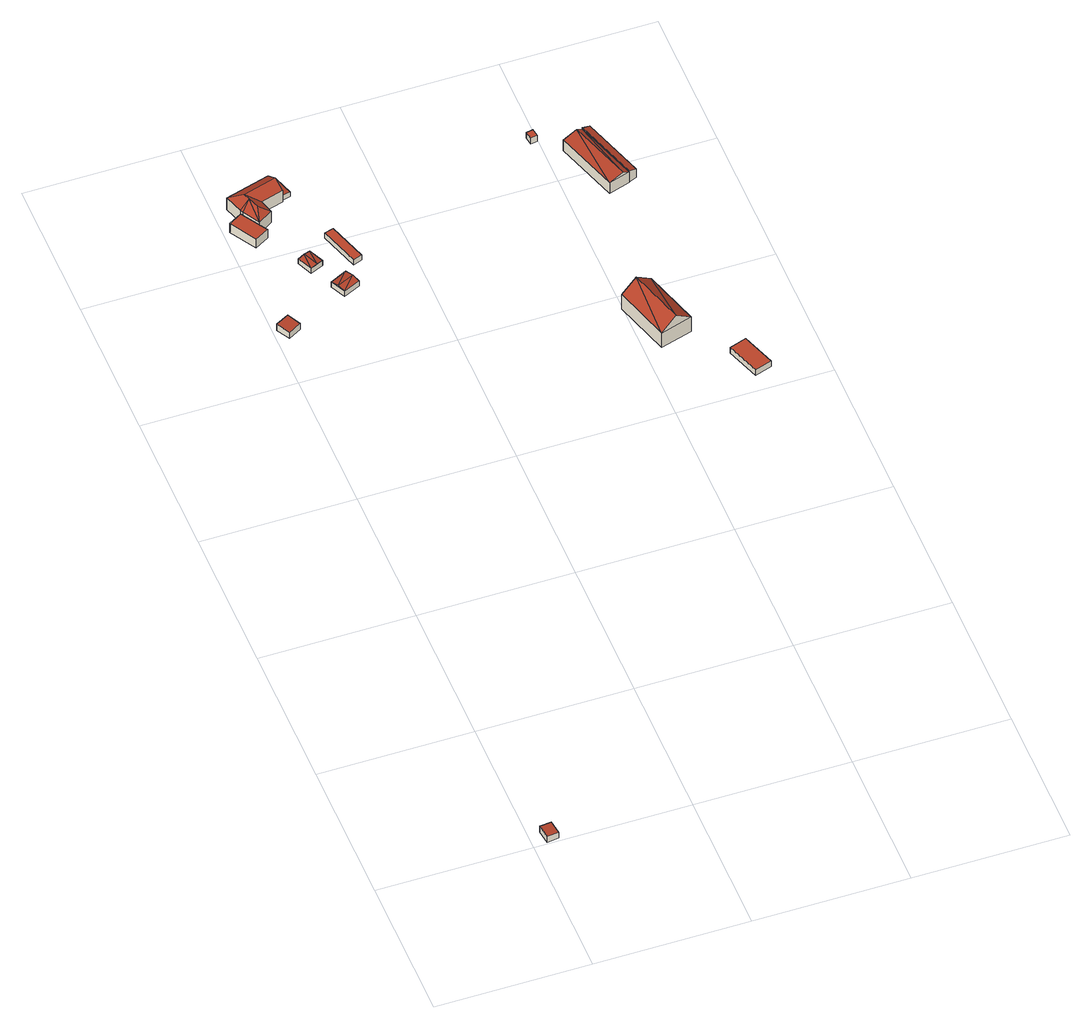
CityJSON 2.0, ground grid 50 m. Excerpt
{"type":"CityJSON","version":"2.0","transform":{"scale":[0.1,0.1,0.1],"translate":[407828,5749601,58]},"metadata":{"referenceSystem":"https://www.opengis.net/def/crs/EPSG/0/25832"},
"CityObjects":{
"building1":{"type":"Building","attributes":{"Gemeindeschluessel":"05515000","Geometrietyp2DReferenz":"3000","function":"31001_3200","roofType":"2100","measuredHeight":2.55},"geometry":[{"type":"Solid","lod":"2","boundaries":[[[[0,1,2,3]],[[4,5,1,0]],[[6,7,5,4]],[[3,2,7,6]],[[4,0,3,6]],[[1,5,7,2]]]],"semantics":{"surfaces":[{"type":"WallSurface"},{"type":"RoofSurface"},{"type":"GroundSurface"}],"values":[[0,0,0,0,1,2]]}}]},
"building2":{"type":"Building","attributes":{"Gemeindeschluessel":"05515000","Geometrietyp2DReferenz":"3000","function":"51009_1610","roofType":"2100","measuredHeight":2.97},"geometry":[{"type":"Solid","lod":"2","boundaries":[[[[8,9,10,11]],[[12,13,9,8]],[[14,15,13,12]],[[11,10,15,14]],[[12,8,11,14]],[[9,13,15,10]]]],"semantics":{"surfaces":[{"type":"WallSurface"},{"type":"RoofSurface"},{"type":"GroundSurface"}],"values":[[0,0,0,0,1,2]]}}]},
"building3":{"type":"Building","attributes":{"Gemeindeschluessel":"05515000","Geometrietyp2DReferenz":"3000","function":"31001_2460","roofType":"1000","measuredHeight":3.65},"geometry":[{"type":"Solid","lod":"2","boundaries":[[[[16,17,18,19]],[[20,21,17,16]],[[22,23,21,20]],[[24,25,23,22]],[[26,27,25,24]],[[19,18,27,26]],[[24,22,20,16,19,26]],[[17,21,23,25,27,18]]]],"semantics":{"surfaces":[{"type":"WallSurface"},{"type":"RoofSurface"},{"type":"GroundSurface"}],"values":[[0,0,0,0,0,0,1,2]]}}]},
"building4":{"type":"Building","attributes":{"Gemeindeschluessel":"05515000","Geometrietyp2DReferenz":"3000","function":"31001_1310","roofType":"3100","measuredHeight":2.44},"geometry":[{"type":"Solid","lod":"2","boundaries":[[[[28,29,30,31]],[[32,33,29,28]],[[34,35,33,32]],[[31,30,35,34]],[[28,36,32]],[[34,37,31]],[[31,37,36]],[[36,28,31]],[[37,34,32]],[[32,36,37]],[[29,33,35,30]]]],"semantics":{"surfaces":[{"type":"WallSurface"},{"type":"RoofSurface"},{"type":"GroundSurface"}],"values":[[0,0,0,0,0,0,1,1,1,1,2]]}}]},
"building5":{"type":"Building","attributes":{"Gemeindeschluessel":"05515000","Geometrietyp2DReferenz":"3000","function":"31001_1000","roofType":"5000","measuredHeight":7.21},"address":[{"country":"Germany","locality":"Münster","thoroughfareNumber":"133","thoroughfareName":"Zum Hiltruper See"}],"geometry":[{"type":"Solid","lod":"2","boundaries":[[[[38,39,40,41]],[[42,43,39,38]],[[44,45,43,42]],[[46,47,45,44]],[[48,49,47,46]],[[50,51,49,48]],[[52,23,51,50]],[[53,21,23,52]],[[54,17,21,53]],[[41,40,17,54]],[[52,55,56]],[[53,52,56]],[[53,56,57]],[[57,54,53]],[[52,50,55]],[[58,56,55,50,48,59]],[[59,48,46,44,60]],[[59,60,61,38,41,58]],[[56,58,41,54,57]],[[61,42,38]],[[61,60,44,42]],[[39,43,45,47,49,51,23,21,17,40]]]],"semantics":{"surfaces":[{"type":"WallSurface"},{"type":"RoofSurface"},{"type":"GroundSurface"}],"values":[[0,0,0,0,0,0,0,0,0,0,1,1,1,1,1,1,1,1,1,0,0,2]]}}]},
"building6":{"type":"Building","attributes":{"Gemeindeschluessel":"05515000","Geometrietyp2DReferenz":"3000","function":"31001_1310","roofType":"3100","measuredHeight":2.73},"geometry":[{"type":"Solid","lod":"2","boundaries":[[[[62,63,64,65]],[[66,67,63,62]],[[68,69,67,66]],[[65,64,69,68]],[[62,70,66]],[[68,71,65]],[[71,70,62]],[[62,65,71]],[[68,66,70]],[[70,71,68]],[[63,67,69,64]]]],"semantics":{"surfaces":[{"type":"WallSurface"},{"type":"RoofSurface"},{"type":"GroundSurface"}],"values":[[0,0,0,0,0,0,1,1,1,1,2]]}}]},
"building7":{"type":"Building","attributes":{"Gemeindeschluessel":"05515000","Geometrietyp2DReferenz":"3000","function":"31001_1310","roofType":"2100","measuredHeight":2.31},"geometry":[{"type":"Solid","lod":"2","boundaries":[[[[72,73,74,75]],[[76,77,73,72]],[[78,79,77,76]],[[75,74,79,78]],[[76,72,75,78]],[[73,77,79,74]]]],"semantics":{"surfaces":[{"type":"WallSurface"},{"type":"RoofSurface"},{"type":"GroundSurface"}],"values":[[0,0,0,0,1,2]]}}]},
"building8":{"type":"Building","attributes":{"Gemeindeschluessel":"05515000","Geometrietyp2DReferenz":"3000","function":"31001_1310","roofType":"1000","measuredHeight":2.1},"geometry":[{"type":"Solid","lod":"2","boundaries":[[[[80,81,82,83]],[[84,85,81,80]],[[86,87,85,84]],[[83,82,87,86]],[[84,80,83,86]],[[81,85,87,82]]]],"semantics":{"surfaces":[{"type":"WallSurface"},{"type":"RoofSurface"},{"type":"GroundSurface"}],"values":[[0,0,0,0,1,2]]}}]},
"building9":{"type":"Building","attributes":{"Gemeindeschluessel":"05515000","Geometrietyp2DReferenz":"3000","function":"31001_1000","roofType":"3100","measuredHeight":10.23},"address":[{"country":"Germany","locality":"Münster","thoroughfareNumber":"11","thoroughfareName":"Zur Hohen Ward"}],"geometry":[{"type":"Solid","lod":"2","boundaries":[[[[88,89,90,91]],[[92,93,89,88]],[[94,95,93,92]],[[91,90,95,94]],[[88,96,92]],[[94,97,91]],[[91,97,96]],[[96,88,91]],[[97,94,92]],[[92,96,97]],[[89,93,95,90]]]],"semantics":{"surfaces":[{"type":"WallSurface"},{"type":"RoofSurface"},{"type":"GroundSurface"}],"values":[[0,0,0,0,0,0,1,1,1,1,2]]}}]},
"building10":{"type":"Building","attributes":{"Gemeindeschluessel":"05515000","Geometrietyp2DReferenz":"3000","function":"31001_2460","roofType":"1000","measuredHeight":2.43},"geometry":[{"type":"Solid","lod":"2","boundaries":[[[[98,99,100,101]],[[102,103,99,98]],[[104,105,103,102]],[[101,100,105,104]],[[102,98,101,104]],[[99,103,105,100]]]],"semantics":{"surfaces":[{"type":"WallSurface"},{"type":"RoofSurface"},{"type":"GroundSurface"}],"values":[[0,0,0,0,1,2]]}}]},
"building11":{"type":"Building","attributes":{"Gemeindeschluessel":"05515000","Geometrietyp2DReferenz":"3000","function":"31001_2500","roofType":"1000","measuredHeight":2.41},"address":[{"country":"Germany","locality":"Münster","thoroughfareNumber":"9a","thoroughfareName":"Zur Hohen Ward"}],"geometry":[{"type":"Solid","lod":"2","boundaries":[[[[106,107,108,109]],[[110,111,107,106]],[[112,113,111,110]],[[109,108,113,112]],[[110,106,109,112]],[[107,111,113,108]]]],"semantics":{"surfaces":[{"type":"WallSurface"},{"type":"RoofSurface"},{"type":"GroundSurface"}],"values":[[0,0,0,0,1,2]]}}]},
"building12":{"type":"Building","attributes":{"Gemeindeschluessel":"05515000","Geometrietyp2DReferenz":"3000","function":"31001_2700","roofType":"3100","measuredHeight":5.8},"geometry":[{"type":"Solid","lod":"2","boundaries":[[[[114,115,116,117]],[[118,119,115,114]],[[120,121,119,118]],[[117,116,121,120]],[[114,122,118]],[[120,123,117]],[[117,123,122]],[[122,114,117]],[[123,120,118]],[[118,122,123]],[[115,119,121,116]]]],"semantics":{"surfaces":[{"type":"WallSurface"},{"type":"RoofSurface"},{"type":"GroundSurface"}],"values":[[0,0,0,0,0,0,1,1,1,1,2]]}}]},
"building13":{"type":"Building","attributes":{"Gemeindeschluessel":"05515000","Geometrietyp2DReferenz":"3000","function":"51009_1610","roofType":"2100","measuredHeight":4.8},"geometry":[{"type":"Solid","lod":"2","boundaries":[[[[124,125,126,127]],[[128,129,125,124]],[[130,131,129,128]],[[127,126,131,130]],[[128,124,127,130]],[[125,129,131,126]]]],"semantics":{"surfaces":[{"type":"WallSurface"},{"type":"RoofSurface"},{"type":"GroundSurface"}],"values":[[0,0,0,0,1,2]]}}]}
},
"vertices":[
[76,58,26],[76,58,2],[38,53,2],[38,53,28],[82,12,26],[82,12,2],[44,7,28],[44,7,2],
[73,2185,45],[73,2185,20],[50,2227,20],[50,2227,49],[31,2161,45],[31,2161,20],[7,2204,49],[7,2204,20],
[59,2653,54],[59,2653,17],[16,2627,17],[16,2627,54],[64,2645,54],[64,2645,17],[97,2591,54],[97,2591,17],[112,2566,54],[112,2566,17],[67,2540,54],[67,2540,17],
[160,2434,42],[160,2434,22],[182,2384,22],[182,2384,42],[203,2453,42],[203,2453,22],[224,2403,42],[224,2403,22],[181,2443,46],[203,2393,46],
[183,2759,66],[183,2759,17],[39,2717,17],[39,2717,66],[185,2753,66],[185,2753,17],[204,2689,66],[204,2689,17],[205,2688,66],[205,2688,17],[131,2667,66],[131,2667,17],[144,2621,66],[144,2621,17],[97,2591,66],[64,2645,66],[59,2653,66],[107,2635,86],[92,2670,89],[59,2655,66],[85,2692,89],[86,2692,89],[194,2723,89],[185,2753,70],
[273,2337,45],[273,2337,23],[218,2311,23],[218,2311,45],[296,2287,45],[296,2287,23],[241,2262,45],[241,2262,23],[285,2312,50],[230,2286,50],
[211,2760,41],[211,2760,22],[185,2753,22],[185,2753,45],[231,2696,41],[231,2696,22],[204,2689,45],[204,2689,22],
[268,2505,43],[268,2505,22],[311,2373,22],[311,2373,43],[298,2514,43],[298,2514,22],[340,2383,43],[340,2383,22],
[989,1931,85],[989,1931,24],[1046,1743,24],[1046,1743,85],[1094,1962,85],[1094,1962,24],[1150,1775,85],[1150,1775,24],[1041,1946,127],[1098,1759,127],
[1264,1533,57],[1264,1533,33],[1319,1552,33],[1319,1552,57],[1225,1645,57],[1225,1645,33],[1280,1664,57],[1280,1664,33],
[966,2677,46],[966,2677,21],[970,2651,21],[970,2651,46],[988,2681,46],[988,2681,21],[992,2654,46],[992,2654,21],
[1054,2603,54],[1054,2603,9],[1122,2393,9],[1122,2393,54],[1123,2626,54],[1123,2626,9],[1192,2415,54],[1192,2415,9],[1102,2619,67],[1170,2408,67],
[1150,2635,48],[1150,2635,11],[1123,2626,11],[1123,2626,59],[1218,2424,48],[1218,2424,11],[1192,2415,59],[1192,2415,11]
]}
